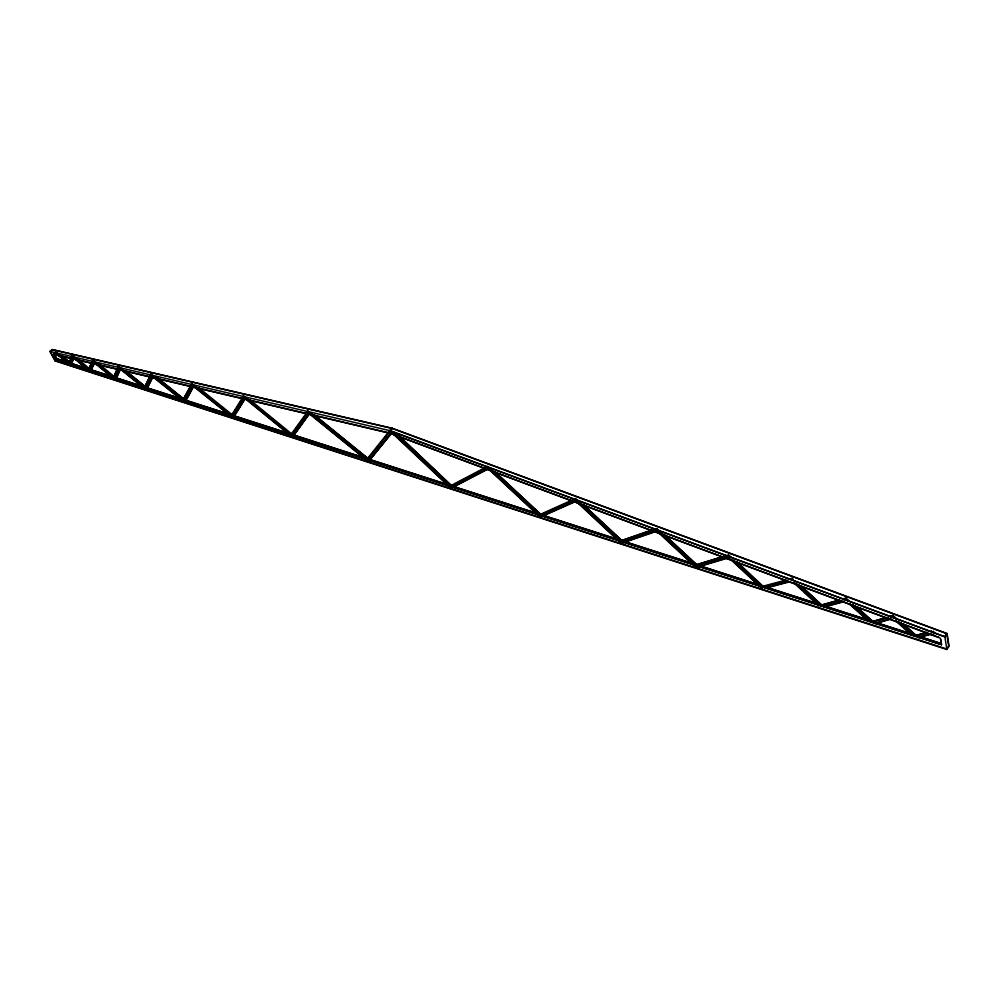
<?xml version="1.0" encoding="UTF-8"?>
<svg xmlns="http://www.w3.org/2000/svg" width="999" height="999" viewBox="0 0 999 999"><rect width="100%" height="100%" fill="white"/><g stroke="black" fill="none" stroke-linecap="round" stroke-linejoin="round"><path stroke-width="1.5" d="M56.781 352.61L56.281 353.571L69.93 365.172L73.352 357.654L89.76 371.591L95.005 362.55M95.317 362.1L92.87 360.327L113.574 377.435L118.419 366.358L120.941 368.144M113.574 377.435L118.569 366.233M114.91 379.358L119.168 369.68M89.76 371.591L94.156 362.575L114.885 379.707L119.917 368.294M116.234 378.159L120.517 368.481M120.642 368.693L116.359 378.384L114.885 379.707M55.532 351.848L55.844 353.559L56.656 352.759L68.669 362.962L72.228 355.282L74.575 357.28M71.266 363.673L73.564 358.653M71.391 363.886L74.251 357.617M72.228 355.282L88.499 369.355L92.87 360.327M88.499 369.355L93.019 360.202M144.518 387.412L151.136 373.913L144.518 387.412L118.419 366.358M89.785 371.241L93.544 363.511M91.109 370.067L94.256 363.624M145.854 389.335L151.698 377.36M147.19 388.112L152.397 377.447M147.315 388.336L152.522 377.672M183.029 399.825L191.958 383.541L183.029 399.825L150.986 374.051M185.102 400.437L193.157 385.701M185.714 400.524L193.057 387.113M185.839 400.749L193.182 387.337M56.656 352.759L55.844 353.559L55.395 351.973M191.808 383.691L231.393 415.409L243.669 395.741M232.717 417.407L244.842 397.977M234.066 416.108L243.793 400.549M234.191 416.333L244.73 399.488M946.64 648.963L948.001 646.915M946.865 649.5L949.05 646.216L947.077 633.541L392.12 428.246L52.148 349.5L49.95 351.411L55.107 360.914L946.865 649.5L944.879 636.838L947.077 633.541M941.408 644.742L940.359 638.161L390.921 433.504L53.259 354.27L55.944 359.228L941.408 644.742L940.708 639.26M945.166 648.476L55.307 360.676L50.312 351.473L52.373 349.7L392.195 428.434L946.777 633.641L944.717 636.713L390.01 430.694L49.95 351.411M933.715 631.231L934.09 633.803L931.48 631.081M900.586 622.702L915.121 635.714L927.06 632.292M889.772 616.558L892.906 615.471L896.253 618.481M852.597 604.495L871.902 621.79L885.451 617.657M243.506 395.891L290.921 434.59L308.004 410.926M842.831 599.2L845.941 598.176L849.337 601.223M292.22 436.65L308.279 414.46M293.581 435.289L308.778 414.31M293.706 435.527L308.903 414.56M798.638 584.815L820.691 605.294L837.075 600.611M793.281 579.495L791.97 578.284L793.131 579.695M735.189 561.376L762.15 586.438L736.463 562.225M119.755 368.656L145.829 389.697L152.323 376.386L184.34 402.147L193.144 386.076L232.692 417.769L244.817 398.364L292.195 437.025L309.141 413.623L368.256 461.638L392.932 431.693L450.249 485.926L487.624 466.321L539.585 514.71L575.574 498.501L620.766 540.871L656.468 528.571L695.654 565.009L728.596 554.92L730.843 557.005M695.654 565.009L722.627 556.718M307.854 411.076L366.995 459.09L389.672 430.706L450.974 488.374L488.349 468.893L540.234 517.22L576.048 501.311L621.266 543.394L656.93 531.193L696.053 567.569L728.808 557.767L762.474 589.048M390.222 431.131L367.32 459.752L308.192 411.738L291.258 435.227L243.856 396.528L231.731 416.034L192.158 384.315L183.379 400.437L151.336 374.662L144.855 388.012L118.769 366.958L113.911 378.034L93.207 360.914L88.836 369.942L72.415 356.006L68.993 363.549L56.543 352.959M369.268 460.015L390.759 433.266M369.655 459.815L391.258 432.929M391.458 433.091L369.78 460.052L314.31 415.035M656.468 528.571L658.865 530.469M620.766 540.871L652.335 529.87M539.585 514.71L493.431 471.403M450.249 485.926L395.342 433.653M390.921 433.504L939.035 637.399M366.995 459.09L311.626 413.861M392.12 428.246L389.772 430.669L944.879 636.838M390.01 430.694L392.195 428.434M290.921 434.59L247.215 398.638M231.393 415.409L196.753 387.387M68.669 362.962L60.065 355.407M55.944 359.228L941.545 644.53M55.107 360.914L57.343 358.891L64.773 361.288L57.28 359.003L54.72 354.258M464.523 480.432L467.195 479.033M452.397 487.275L487.1 469.168M541.708 516.196L574.762 501.486M622.789 542.482L655.619 531.243M728.533 555.806L695.754 565.684L656.593 529.258L620.891 541.533L575.586 499.375L539.76 515.372L487.812 466.995L450.437 486.563L392.632 431.868M696.166 567.132L727.434 557.754M889.922 616.346L892.906 615.471M871.902 621.79L886.8 617.432M888.373 617.732L871.99 622.514L852.684 605.207M878.321 622.352L890.221 618.893M875.224 623.701L891.595 618.943M842.981 598.988L845.941 598.176M820.691 605.294L839.884 600.012M839.959 600.724L820.766 605.993L797.115 584.04M842.919 599.912L845.866 599.1L848.139 601.136M824.063 606.705L841.795 601.86M823.938 607.18L843.156 601.935M915.121 635.714L926.885 632.504M927.784 633.029L915.196 636.45L898.426 621.428M921.128 636.513L930.931 633.865M918.243 637.749L930.993 634.303M762.15 586.438L785.888 580.069M788.848 579.283L791.97 578.284M787.449 580.369L762.237 587.125L733.029 559.977M765.559 587.799L787.774 581.88M765.434 588.249L789.135 581.955M53.409 354.146L391.071 433.341M70.717 363.199L87.05 368.469M90.022 369.418L110.827 376.111M116.771 378.034L142.02 386.163M147.964 388.074L180.644 398.601M185.102 400.037L228.184 413.898M234.128 415.821L287.612 433.042M293.544 434.952L364.86 457.917M369.318 459.34L535.701 512.924M540.159 514.348L617.407 539.223M620.379 540.184L693.169 563.623M700.599 566.008L758.528 584.665M765.958 587.062L816.47 603.321M825.386 606.193L866.982 619.58M869.954 620.541L874.412 621.977M877.384 622.939L910.064 633.453M913.036 634.415L917.494 635.851M920.466 636.8L941.258 643.506M72.128 363.786L86.963 368.569M89.935 369.518L110.702 376.211M116.633 378.122L141.858 386.251M147.802 388.161L181.93 399.15M184.89 400.099L227.922 413.961M233.853 415.871L288.761 433.554M293.207 434.99L364.435 457.929M368.881 459.365L447.527 484.69M450.499 485.639L536.55 513.361M539.522 514.323L616.683 539.16M625.586 542.032L692.357 563.536M701.261 566.408L759.128 585.039M765.059 586.95L816.995 603.683M824.412 606.068L867.444 619.929M876.348 622.789L910.476 633.791M920.853 637.125L941.632 643.818M199.313 388.261L231.793 414.41M194.355 386.663L231.518 416.446M157.255 377.647L184.528 399.575M157.38 377.872L184.653 399.8M154.695 376.773L183.179 399.687M153.534 376.973L183.179 400.824M125.999 371.029L144.83 386.213M125.986 371.141L144.942 386.426M123.314 370.055L144.668 387.275M122.153 370.217L144.668 388.386M314.185 414.785L368.456 458.828M310.377 414.21L367.083 460.252M249.9 399.787L292.52 434.565M246.029 398.938L289.86 434.715M98.963 363.898L114.048 376.473M97.615 363.998L113.711 377.297M96.478 364.123L113.749 378.409M79.396 360.127L91.234 370.279M76.923 359.265L88.649 369.23M75.724 359.303L88.611 370.242M62.275 356.031L69.018 361.763M62.288 356.156L69.118 361.963M58.704 355.282L67.707 362.924M903.458 624.1L916.845 636.088M903.483 624.375L916.87 636.363M902.959 624.487L915.259 635.501M892.756 615.684L896.103 618.693M892.831 616.433L895.067 618.431M896.54 621.028L902.122 626.023M904.357 628.034L911.063 634.028M895.304 620.516L912.062 635.514M856.667 606.917L873.7 622.19M856.692 607.18L872.602 621.44M855.019 606.318L872.052 621.578M845.791 598.376L849.187 601.435M849.637 603.708L868.955 621.028M849.512 604.183L868.843 621.503M801.36 586.088L821.34 604.645M801.385 586.351L821.365 604.907M800.998 586.663L820.841 605.082M791.895 579.183L792.607 579.857M794.442 582.767L802.222 589.984M804.445 592.045L812.212 599.263M794.317 583.229L818.755 605.918M737.025 561.8L763.973 587.05M728.446 555.119L730.694 557.205M732.292 560.439L760.351 586.5M665.134 535.289L697.527 565.409M664.06 534.502L696.453 564.622M662.225 533.591L695.804 564.822M658.166 531.793L695.054 566.096M583.191 504.507L622.739 541.308M583.241 504.77L621.653 540.509M580.119 502.722L620.916 540.696M577.272 501.935L619.105 540.859M495.467 472.177L541.695 515.222M495.541 472.427L541.758 515.472M489.56 469.518L538.074 514.697M452.422 486.476L399.013 435.951L451.386 485.664M394.268 434.253L448.826 485.864M946.777 633.641L948.688 645.891M931.33 631.306L931.98 631.88L931.33 631.306"/></g></svg>
